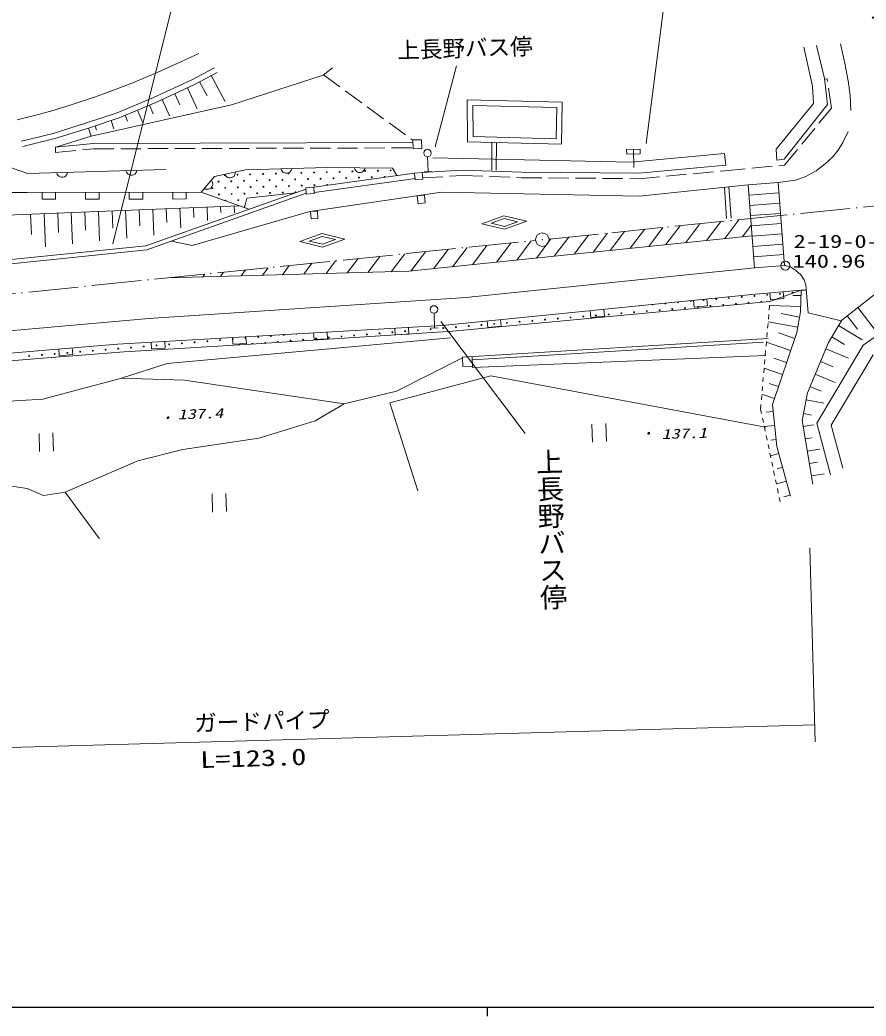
# Model space of a CAD drawing. Units: millimetres, scale not verified. Extents: x 40000 to 680000, y 20000 to 380000.
# Drawn here: x 216251 to 309979, y 204000 to 314386 of the extents above; entities that cross this region are included whole.
import ezdxf
from ezdxf.enums import TextEntityAlignment as Align

# ---------------------------------------------------------------- set-up
doc = ezdxf.new("R2010")
doc.units = ezdxf.units.MM
doc.header["$LTSCALE"] = 1000
for name, pattern in [('USER1', [1, 0.5, -0.5]), ('USER2', [3, 2.25, -0.75]), ('USER4', [7.000001, 5.508197, -0.688525, 0.114754, -0.688525])]:
    doc.linetypes.add(name, pattern=pattern)
for name, color, linetype, lineweight in [('M-TTL-BAND', 7, 'Continuous', 25), ('S-BGD', 1, 'Continuous', 13), ('S-BGD-HTXT', 6, 'Continuous', 13), ('S-BMK', 3, 'USER4', 13), ('S-BMK-SRVR', 5, 'Continuous', 13)]:
    doc.layers.add(name, color=color, linetype=linetype, lineweight=lineweight)
doc.styles.add('@ＭＳ ゴシック', font='')
doc.styles.add('ＭＳ ゴシック', font='')
doc.styles.get('@ＭＳ ゴシック').set_extended_font_data('@MS Gothic')
doc.styles.get('ＭＳ ゴシック').set_extended_font_data('MS Gothic')

# ---------------------------------------------------------------- blocks, each defined once
blk = doc.blocks.new('BUHIN1')
at = {"layer": 'S-BGD'}
blk.add_circle((0, 0), 15, dxfattribs=at)
at = {"layer": 'S-BMK-SRVR'}
blk.add_circle((0, 0), 498, dxfattribs=at)
blk = doc.blocks.new('BUHIN3')
at = {"layer": 'S-BGD'}
blk.add_lwpolyline([(485, 572), (-88, 1057), (-1057, -88), (-485, -572)], dxfattribs=at)
blk = doc.blocks.new('BUHIN4')
at = {"layer": 'S-BGD'}
blk.add_lwpolyline([(499, 560), (-61, 1059), (-1059, -61), (-499, -560)], dxfattribs=at)
blk = doc.blocks.new('BUHIN5')
at = {"layer": 'S-BGD'}
blk.add_lwpolyline([(475, 580), (-105, 1055), (-1055, -105), (-475, -580)], dxfattribs=at)
blk = doc.blocks.new('BUHIN13')
at = {"layer": 'S-BGD'}
blk.add_lwpolyline([(529, 531), (-2, 1061), (-1061, -2), (-529, -531)], dxfattribs=at)
blk = doc.blocks.new('BUHIN81')
at = {"layer": 'S-BGD'}
blk.add_lwpolyline([(-412, -436), (-479, -306), (-515, -174), (-533, 0), (-494, 145), (-428, 276), (-300, 412), (-173, 485), (-30, 532), (146, 526), (281, 498), (412, 436)], dxfattribs=at)
blk = doc.blocks.new('BUHIN109')
at = {"layer": 'S-BGD'}
blk.add_circle((0, 0), 22.5, dxfattribs=at)
at = {"layer": 'S-BMK', "linetype": 'Continuous'}
blk.add_circle((0, 0), 746, dxfattribs=at)
blk = doc.blocks.new('BUHIN112')
at = {"layer": 'S-BGD'}
for p, q in [((1256, -127), (-198, 1246)), ((-1252, 131), (202, -1243))]:
    blk.add_line(p, q, dxfattribs=at)
blk = doc.blocks.new('BUHIN114')
at = {"layer": 'S-BGD'}
for p, q in [((292, 309), (-288, -304)), ((1195, -1129), (0, 0))]:
    blk.add_line(p, q, dxfattribs=at)
blk.add_circle((1499, -1416), 419, dxfattribs=at)

msp = doc.modelspace()

# ---------------------------------------------------------------- linework, layer by layer
at = {"layer": 'M-TTL-BAND'}
for p, q in [((40000, 205000), (579000, 205000)), ((268000, 205000), (268000, 204000))]:
    msp.add_line(p, q, dxfattribs=at)
at = {"layer": 'S-BGD'}
for p, q in [((289043, 327620), (285631, 300696)), ((226546, 289563), (234522, 321518)), ((303094, 311365), (304043, 307044)), ((305367, 307907), (304492, 311570)), ((307128, 311755), (307630, 309595)), ((235237, 307716), (237803, 309091)), ((264593, 309288), (262249, 300309)), ((307630, 309595), (307989, 307624)), ((235505, 307179), (238087, 308562)), ((237441, 308216), (238980, 305346)), ((239689, 304961), (249834, 308283)), ((249834, 308283), (250875, 309067)), ((231053, 305780), (235237, 307716)), ((231295, 305231), (235505, 307179)), ((236151, 307525), (236974, 305989)), ((304043, 307044), (304152, 305121)), ((305696, 305027), (305367, 307907)), ((305378, 307808), (305658, 307850)), ((307989, 307624), (308199, 306034)), ((227020, 304093), (231053, 305780)), ((233400, 306205), (233973, 304966)), ((234804, 306854), (235876, 304536)), ((308199, 306034), (308274, 304357)), ((224140, 301521), (239689, 304961)), ((227230, 303531), (231295, 305231)), ((230617, 304948), (231015, 303998)), ((231997, 305556), (232835, 303743)), ((265845, 300865), (265801, 305521)), ((265801, 305521), (276325, 305269)), ((275716, 304683), (266407, 304906)), ((266407, 304906), (266440, 301450)), ((275664, 301225), (275716, 304683)), ((276325, 305269), (276255, 300610)), ((304152, 305121), (300004, 300049)), ((300888, 298946), (305696, 305027)), ((223514, 302935), (227020, 304093)), ((227907, 303814), (228181, 303160)), ((229262, 304381), (229821, 303044)), ((219940, 301819), (223514, 302935)), ((223836, 302410), (227230, 303531)), ((224581, 302656), (224746, 302157)), ((226347, 303239), (226656, 302303)), ((216423, 300953), (219940, 301819)), ((223836, 302410), (220102, 301241)), ((220224, 300301), (224140, 301521)), ((223836, 302410), (224140, 301521)), ((266440, 301450), (275664, 301225)), ((307423, 300807), (307993, 302032)), ((220102, 301241), (216566, 300370)), ((220192, 300298), (224382, 300704)), ((220192, 300298), (220209, 299697)), ((224382, 300704), (259798, 300809)), ((259790, 301086), (260730, 301112)), ((259818, 300104), (259790, 301086)), ((260730, 301112), (260758, 300131)), ((276255, 300610), (265845, 300865)), ((268520, 297734), (268531, 300796)), ((269031, 300794), (269020, 297732)), ((306906, 299936), (307423, 300807)), ((210937, 299506), (217098, 297357)), ((260758, 300131), (259818, 300104)), ((283955, 298623), (294300, 299586)), ((284206, 300042), (284262, 298048)), ((294300, 299586), (294433, 298288)), ((300004, 300049), (300093, 298841)), ((305438, 298421), (306274, 299162)), ((306274, 299162), (306906, 299936)), ((262004, 299099), (283955, 298623)), ((294433, 298288), (284823, 297394)), ((300093, 298841), (300888, 298946)), ((304440, 297662), (305438, 298421)), ((217098, 297357), (232423, 297793)), ((236335, 295296), (237804, 297018)), ((237804, 297018), (241253, 297762)), ((241253, 297762), (250271, 298019)), ((259976, 297407), (248800, 295870)), ((250271, 298019), (257506, 297960)), ((257506, 297960), (257999, 297151)), ((259976, 297407), (260817, 297478)), ((260038, 296672), (259976, 297407)), ((265258, 297749), (260817, 297478)), ((260817, 297478), (260879, 296743)), ((271812, 297501), (265258, 297749)), ((284823, 297394), (271812, 297501)), ((302152, 296640), (303224, 297010)), ((303224, 297010), (304440, 297662)), ((247906, 295795), (248800, 295870)), ((248800, 295870), (248861, 295135)), ((248881, 295276), (260058, 296813)), ((260879, 296743), (260038, 296672)), ((284835, 294859), (296920, 296114)), ((294528, 292379), (294288, 295858)), ((294787, 295892), (295027, 292413)), ((296920, 296114), (300248, 296363)), ((297610, 286906), (296920, 296114)), ((300248, 296363), (302152, 296640)), ((300248, 296363), (300937, 287155)), ((203506, 295228), (217041, 295264)), ((217041, 295264), (236335, 295296)), ((230194, 289356), (247919, 295643)), ((247958, 295179), (230293, 288914)), ((241624, 293410), (236335, 295296)), ((246786, 295241), (241371, 294620)), ((247968, 295060), (247906, 295795)), ((248861, 295135), (247968, 295060)), ((248368, 293156), (262956, 295317)), ((260253, 294877), (261050, 294976)), ((260359, 294021), (260253, 294877)), ((261050, 294976), (261156, 294120)), ((262956, 295317), (284835, 294859)), ((300333, 295225), (297006, 294976)), ((209155, 292535), (240532, 293800)), ((236979, 293656), (237039, 292177)), ((238483, 293717), (238511, 293045)), ((239987, 293778), (240018, 293018)), ((241136, 293584), (241371, 294620)), ((261156, 294120), (260359, 294021)), ((300418, 294086), (297091, 293837)), ((217427, 292869), (217518, 290603)), ((218931, 292929), (219079, 289253)), ((220435, 292990), (220522, 290844)), ((221939, 293050), (222079, 289575)), ((223443, 293111), (223525, 291086)), ((224947, 293172), (225079, 289896)), ((226451, 293232), (226528, 291327)), ((227955, 293293), (228079, 290218)), ((229459, 293353), (229531, 291568)), ((230963, 293414), (231079, 290539)), ((232467, 293475), (232529, 291940)), ((233971, 293535), (234060, 291337)), ((235332, 289391), (248368, 293156)), ((235475, 293596), (235520, 292493)), ((248432, 293150), (249204, 293210)), ((248496, 292333), (248432, 293150)), ((249204, 293210), (249268, 292393)), ((267403, 291801), (269857, 292688)), ((269857, 292688), (272395, 292077)), ((300504, 292948), (297176, 292699)), ((249268, 292393), (248496, 292333)), ((269940, 291190), (267403, 291801)), ((269875, 292375), (268445, 291859)), ((268445, 291859), (269923, 291503)), ((269875, 292375), (271353, 292020)), ((271353, 292020), (269923, 291503)), ((272395, 292077), (269940, 291190)), ((289374, 291577), (287802, 289485)), ((291580, 291802), (290011, 289714)), ((293884, 292037), (292319, 289953)), ((295887, 292241), (294324, 290161)), ((297254, 291658), (296282, 290364)), ((300589, 291809), (297261, 291560)), ((247239, 289828), (249696, 290708)), ((249713, 290396), (248282, 289883)), ((249696, 290708), (252232, 290091)), ((249713, 290396), (251190, 290036)), ((259323, 286533), (297343, 290474)), ((277036, 290321), (275446, 288204)), ((279237, 290545), (277650, 288433)), ((281326, 290758), (279742, 288650)), ((283218, 290951), (281636, 288846)), ((285442, 291177), (283864, 289077)), ((287478, 291384), (285903, 289288)), ((300674, 290671), (297347, 290422)), ((187477, 284975), (230194, 289356)), ((233053, 289886), (235332, 289391)), ((249775, 289210), (247239, 289828)), ((248282, 289883), (249759, 289523)), ((251190, 290036), (249759, 289523)), ((252232, 290091), (249775, 289210)), ((267971, 289398), (266367, 287263)), ((270659, 289672), (269059, 287542)), ((272892, 289899), (271295, 287774)), ((275051, 290119), (273457, 287998)), ((300759, 289532), (297432, 289283)), ((230293, 288914), (187520, 284527)), ((256146, 288194), (254806, 286409)), ((258871, 288471), (257374, 286479)), ((261175, 288706), (259546, 286539)), ((263682, 288961), (262071, 286818)), ((265785, 289175), (264177, 287036)), ((300845, 288394), (297517, 288145)), ((246090, 287170), (245324, 286150)), ((248598, 287425), (247688, 286215)), ((251217, 287692), (250157, 286282)), ((253707, 287946), (252506, 286346)), ((300937, 287155), (297621, 286907)), ((300936, 287179), (301611, 287038)), ((301611, 287038), (302214, 286625)), ((232682, 285805), (259323, 286533)), ((236749, 286219), (236516, 285909)), ((238819, 286430), (238468, 285963)), ((241244, 286677), (240755, 286025)), ((243736, 286930), (243104, 286089)), ((265653, 283624), (297662, 286910)), ((302214, 286625), (302747, 286157)), ((302747, 286157), (303121, 285595)), ((307280, 281133), (314376, 286668)), ((309653, 278332), (320701, 286055)), ((303121, 285595), (303299, 285009)), ((303299, 285009), (303547, 281936)), ((263029, 280539), (297327, 283954)), ((297327, 283954), (302792, 284431)), ((302792, 284431), (299329, 283182)), ((302776, 283831), (301858, 283857)), ((302792, 284431), (302726, 282031)), ((302792, 284431), (303344, 284443)), ((230545, 281292), (265653, 283624)), ((299329, 283182), (264199, 279881)), ((302742, 282631), (299289, 282727)), ((302618, 281461), (300588, 281844)), ((302726, 282031), (302296, 279753)), ((303547, 281936), (307230, 281049)), ((307871, 281595), (309030, 280109)), ((309054, 282517), (311038, 279972)), ((197763, 278448), (230545, 281292)), ((227044, 278457), (263029, 280539)), ((262869, 280986), (272210, 268559)), ((302404, 280322), (299134, 280939)), ((305813, 278642), (307280, 281133)), ((306913, 280511), (309562, 278952)), ((264199, 279881), (241824, 278462)), ((302296, 279753), (299598, 271767)), ((302071, 279087), (300265, 279698)), ((204056, 276551), (227044, 278457)), ((241824, 278462), (227793, 277603)), ((232549, 276307), (263954, 279147)), ((265282, 277026), (299130, 279081)), ((266343, 276711), (298620, 278671)), ((301622, 277756), (298936, 278664)), ((303474, 273051), (305813, 278642)), ((304519, 269707), (309653, 278332)), ((306180, 279265), (307604, 278427)), ((227793, 277603), (218789, 276887)), ((266333, 277089), (266368, 275854)), ((266368, 275854), (298876, 277193)), ((305521, 277943), (308023, 276896)), ((310770, 277275), (306131, 269481)), ((218789, 276887), (187967, 274445)), ((227520, 274687), (232549, 276307)), ((257966, 273232), (265284, 276944)), ((265282, 277026), (265311, 275976)), ((266363, 276006), (265311, 275976)), ((301172, 276425), (299755, 276904)), ((304936, 276545), (306350, 275953)), ((257244, 271950), (268418, 274942)), ((268418, 274942), (298839, 269262)), ((300722, 275094), (298686, 275783)), ((304351, 275147), (306563, 274222)), ((218796, 272349), (227520, 274687)), ((227520, 274687), (234475, 274452)), ((234475, 274452), (252159, 271861)), ((300273, 273764), (299245, 274111)), ((252159, 271861), (257966, 273232)), ((299823, 272433), (298435, 272901)), ((302888, 270007), (303474, 273051)), ((303766, 273749), (305006, 273231)), ((201924, 271438), (218796, 272349)), ((248963, 269953), (252159, 271861)), ((260337, 262186), (257244, 271950)), ((299598, 271767), (300101, 267126)), ((303327, 272290), (305301, 271910)), ((299682, 270994), (298903, 270909)), ((303034, 270768), (303926, 270596)), ((242727, 268028), (248963, 269953)), ((299850, 269447), (298706, 269323)), ((304085, 262939), (302888, 270007)), ((303003, 269326), (304146, 269520)), ((306031, 263992), (304519, 269707)), ((306131, 269481), (307388, 264727)), ((234305, 266776), (242727, 268028)), ((300017, 267900), (299424, 267836)), ((303234, 267963), (303993, 268092)), ((229309, 265515), (234305, 266776)), ((300313, 266355), (299385, 266099)), ((300101, 267126), (301621, 261605)), ((303465, 266601), (304853, 266836)), ((221263, 262071), (229309, 265515)), ((303696, 265238), (304602, 265392)), ((300738, 264812), (300124, 264643)), ((303929, 263865), (305328, 264103)), ((214145, 262917), (217058, 262476)), ((301163, 263269), (300045, 262961)), ((217058, 262476), (218863, 261689)), ((218863, 261689), (221263, 262071)), ((221263, 262071), (225067, 256882)), ((301588, 261726), (300861, 261526))]:
    msp.add_line(p, q, dxfattribs=at)
at = {"layer": 'S-BGD', "linetype": 'USER2'}
for p, q in [((249872, 308311), (259791, 301050)), ((306134, 304607), (305659, 307843)), ((300960, 298294), (306134, 304607)), ((220209, 299697), (224411, 300104)), ((224411, 300104), (259815, 300209)), ((294347, 297677), (300960, 298294)), ((260854, 296879), (265265, 297148)), ((265265, 297148), (271798, 296901)), ((284848, 296794), (294347, 297677)), ((271798, 296901), (284848, 296794))]:
    msp.add_line(p, q, dxfattribs=at)
at = {"layer": 'S-BGD', "linetype": 'USER1'}
for p, q in [((298294, 271277), (299329, 283182)), ((300463, 260978), (298294, 271277))]:
    msp.add_line(p, q, dxfattribs=at)
at = {"layer": 'S-BGD'}
for points in [[(215958, 303330), (218006, 303833), (220048, 304397), (222275, 305077), (224493, 305817), (226634, 306593), (228763, 307428), (231457, 308572), (234136, 309775), (235099, 310216), (236071, 310663)], [(240115, 297517), (240097, 297372), (240052, 297242), (239968, 297089), (239854, 296991), (239725, 296920), (239543, 296881), (239397, 296892), (239252, 296934), (239110, 297039), (239015, 297138), (238942, 297263)], [(246362, 297908), (246318, 297768), (246249, 297649), (246139, 297514), (246009, 297438), (245869, 297392), (245683, 297387), (245541, 297425), (245407, 297493), (245286, 297622), (245211, 297737), (245162, 297874)], [(254489, 297984), (254439, 297847), (254367, 297730), (254251, 297599), (254119, 297528), (253978, 297488), (253792, 297489), (253651, 297532), (253519, 297605), (253404, 297738), (253333, 297856), (253289, 297994)], [(237459, 296613), (237533, 296487), (237575, 296356), (237602, 296184), (237571, 296037), (237511, 295902), (237390, 295761), (237267, 295681), (237126, 295627), (236950, 295624), (236814, 295645), (236680, 295700)], [(299312, 284127), (299378, 283380), (300872, 283511), (300807, 284258)]]:
    msp.add_lwpolyline(points, dxfattribs=at)
msp.add_lwpolyline([(283456, 300021), (284955, 300063), (284970, 299564), (283470, 299521)], close=True, dxfattribs=at)
for centre in [(238939, 297197), (240353, 297237), (241767, 297277), (243180, 297317), (244594, 297357), (246008, 297397), (247421, 297438), (248835, 297478), (250249, 297518), (251662, 297558), (253076, 297598), (253803, 296912), (254489, 297638), (255216, 296952), (255903, 297679), (257317, 297719), (238253, 296470), (239666, 296510), (240393, 295823), (241080, 296550), (241807, 295863), (242494, 296590), (243221, 295903), (243907, 296630), (244634, 295944), (245321, 296671), (246048, 295984), (246735, 296711), (247461, 296024), (248148, 296751), (248875, 296064), (249562, 296791), (250975, 296831), (252389, 296871), (237566, 295743), (238293, 295056), (238980, 295783), (239706, 295096), (241120, 295136), (242534, 295177), (243947, 295217), (245361, 295257), (246775, 295297), (240433, 294409), (296205, 283688), (297615, 283805), (299024, 283922), (300434, 284039), (301843, 284156), (290568, 283221), (291331, 282575), (291977, 283338), (292740, 282692), (293387, 283455), (294150, 282809), (294796, 283572), (295559, 282925), (296969, 283042), (298378, 283159), (278647, 281523), (280056, 281640), (281465, 281757), (282875, 281874), (284284, 281991), (285693, 282108), (287103, 282224), (288512, 282341), (289922, 282458), (264553, 280355), (265962, 280472), (267372, 280589), (268781, 280705), (270190, 280822), (271600, 280939), (273009, 281056), (274418, 281173), (275828, 281290), (277237, 281407), (242649, 279249), (244058, 279366), (251868, 279303), (253278, 279420), (254687, 279537), (256097, 279654), (257506, 279771), (258915, 279888), (260325, 280004), (261734, 280121), (263143, 280238), (229965, 278197), (231374, 278314), (232783, 278431), (234193, 278548), (235602, 278665), (237011, 278781), (238421, 278898), (239830, 279015), (241240, 279132), (244821, 278719), (246231, 278836), (247640, 278953), (249050, 279070), (250459, 279187), (217280, 277146), (218690, 277263), (220099, 277379), (221508, 277496), (222918, 277613), (224327, 277730), (225736, 277847), (227146, 277964), (228555, 278080)]:
    msp.add_circle(centre, 49.8, dxfattribs=at)
for centre, start, end in [((256630, 296992), 326.23846, 229.738), ((250289, 296104), 322.67445, 233.30201), ((239020, 294369), 305.11513, 195.64497), ((241160, 293723), 69.00402, 265.40437), ((284930, 282754), 229.1938, 322.17894), ((286340, 282871), 198.30064, 353.0721), ((287749, 282987), 171.10965, 20.26308), ((289159, 283104), 139.48817, 51.88456), ((245468, 279482), 129.43765, 57.18412), ((246877, 279599), 177.61131, 9.01046), ((248287, 279716), 220.83461, 325.78715), ((239184, 278252), 82.51661, 104.49202), ((240593, 278369), 25.17107, 161.83756), ((242003, 278486), 350.00816, 197.2475), ((243412, 278602), 311.75269, 235.50297)]:
    msp.add_arc(centre, 49.8, start, end, dxfattribs=at)
at = {"layer": 'S-BGD-HTXT'}
for p, q in [((303741, 255888), (304352, 234390)), ((178428, 232704), (304299, 236282))]:
    msp.add_line(p, q, dxfattribs=at)
at = {"layer": 'S-BMK'}
for p, q in [((274861, 290100), (325738, 295280)), ((175454, 279977), (273369, 289948))]:
    msp.add_line(p, q, dxfattribs=at)

# ---------------------------------------------------------------- block references
at = {"rotation": 135}
for name, p in [('BUHIN114', (261457, 297572)), ('BUHIN81', (220929, 297466)), ('BUHIN81', (228592, 297684)), ('BUHIN13', (219453, 295268)), ('BUHIN13', (224276, 295276)), ('BUHIN13', (229100, 295284)), ('BUHIN13', (233923, 295292)), ('BUHIN109', (274114, 290038)), ('BUHIN1', (301050, 287155)), ('BUHIN5', (291611, 283384)), ('BUHIN114', (262165, 280241)), ('BUHIN5', (280178, 282246)), ('BUHIN5', (268745, 281108)), ('BUHIN4', (249535, 279758)), ('BUHIN4', (258531, 280278)), ('BUHIN4', (231543, 278717)), ('BUHIN4', (240539, 279237)), ('BUHIN3', (221297, 277980)), ('BUHIN112', (219165, 267593)), ('BUHIN112', (280415, 268631)), ('BUHIN112', (238333, 260875))]:
    msp.add_blockref(name, p, dxfattribs=at)

# ---------------------------------------------------------------- texts
at = {"layer": 'S-BGD'}
for s, height, rotation, style, p in [('町道長野線', 2199, 280.9, '@ＭＳ ゴシック', (308726, 322056)), ('上長野バス停', 1833, 1.7, 'ＭＳ ゴシック', (258087, 309567)), ('上長野バス停', 2199, 271.7, '@ＭＳ ゴシック', (273075, 266876))]:
    msp.add_text(s, height=height, rotation=rotation, dxfattribs=dict(at, style=style)).set_placement(p, align=Align.BOTTOM_LEFT)
at = {"layer": 'S-BGD', "style": 'ＭＳ ゴシック', "oblique": 15}
for p in [(231787, 269388), (285030, 267659)]:
    msp.add_text('・', height=1100, rotation=1.7, dxfattribs=at).set_placement(p, align=Align.BOTTOM_LEFT)
at = {"layer": 'S-BGD', "style": 'ＭＳ ゴシック', "oblique": 15, "width": 1.35}
for s, p in [('137.4', (233744, 269791)), ('137.1', (287347, 267609))]:
    msp.add_text(s, height=1100, rotation=1.7, dxfattribs=at).set_placement(p, align=Align.BOTTOM_LEFT)
at = {"layer": 'S-BGD-HTXT', "style": 'ＭＳ ゴシック'}
msp.add_text('ガードパイプ', height=1833, rotation=1.7, dxfattribs=at).set_placement((235606, 234976), align=Align.BOTTOM_LEFT)
at = {"layer": 'S-BGD-HTXT', "style": 'ＭＳ ゴシック', "width": 1.35}
msp.add_text('L=123.0', height=1833, rotation=1.7, dxfattribs=at).set_placement((236250, 230935), align=Align.BOTTOM_LEFT)
at = {"layer": 'S-BMK-SRVR', "style": 'ＭＳ ゴシック', "width": 1.35}
for s, p in [('2-19-0-2', (301957, 288680)), ('140.96', (301834, 286483))]:
    msp.add_text(s, height=1466, dxfattribs=at).set_placement(p, align=Align.BOTTOM_LEFT)

doc.saveas('drawing.dxf')
